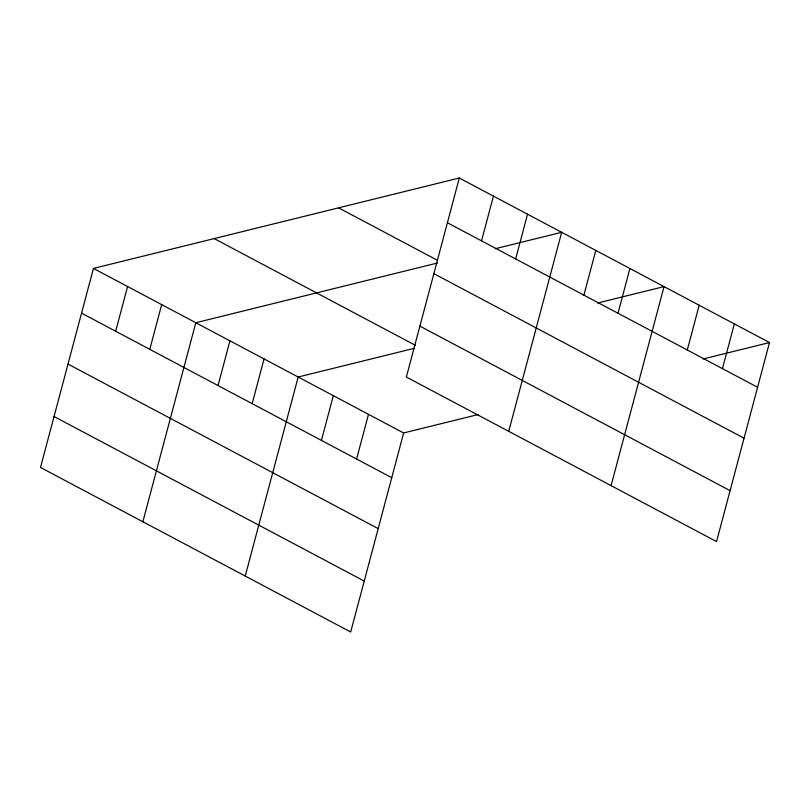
<?xml version="1.0" encoding="UTF-8"?>
<svg xmlns="http://www.w3.org/2000/svg" width="810" height="810" viewBox="0 0 810 810"><rect width="100%" height="100%" fill="white"/><g stroke="black" fill="none" stroke-linecap="round" stroke-linejoin="round"><path stroke-width="1.21" d="M459.31 178.008L406.357 377.035L716.546 541.576L769.5 342.549L459.31 178.008L93.454 268.424L40.5 467.451L350.69 631.992L403.643 432.965L478.497 414.467M115.678 331.26L127.575 286.527M149.799 349.353L161.696 304.621M142.864 521.751L195.817 322.724L437.39 263.027M218.032 385.55L229.939 340.818M252.153 403.653L264.06 358.921M245.227 576.052L298.181 377.014L414.082 348.371M321.428 440.397L333.335 395.665M356.582 459.047L368.489 414.315M481.535 240.843L493.432 196.111M515.646 258.947L527.553 214.204M508.72 431.335L561.674 232.308L495.274 248.721M583.888 295.144L595.796 250.411M618.01 313.237L629.917 268.505M611.074 485.635L664.038 286.608L597.638 303.011M687.285 349.991L699.192 305.248M722.439 368.631L734.346 323.899M703.1 358.962L769.5 342.549M447.414 222.75L757.593 387.281M338.58 207.846L437.643 260.395M433.866 273.658L744.046 438.2M419.904 326.126L730.094 490.658M214.194 238.585L415.611 345.435M93.454 268.424L403.643 432.965M81.557 313.156L391.746 477.697M68.01 364.075L378.189 528.616M54.047 416.532L364.237 581.074"/></g></svg>
